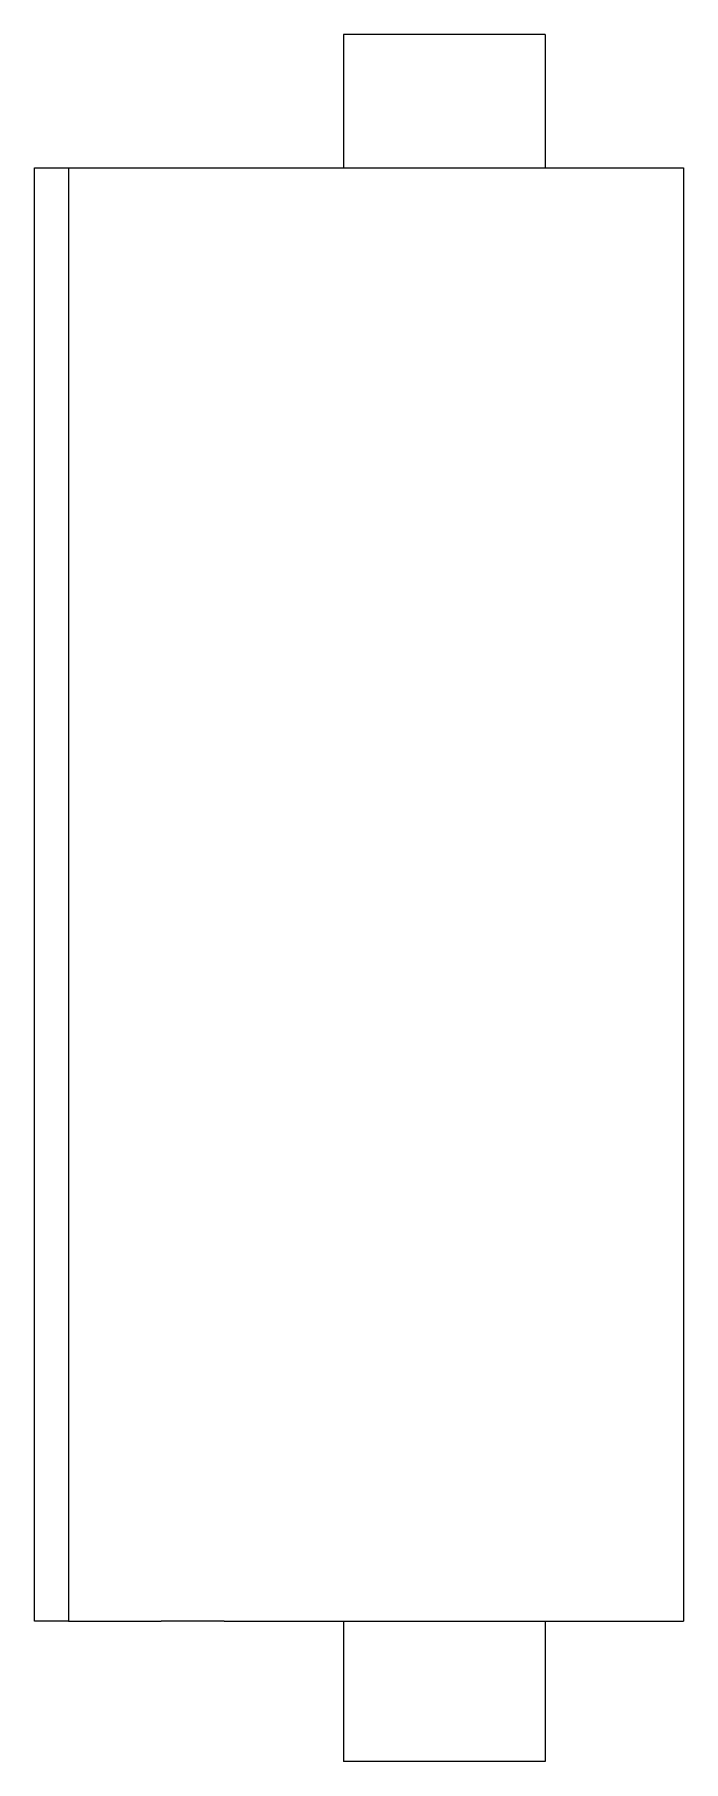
# Model space of a CAD drawing. Header units: metres. Extents: x -19 to 0, y 0 to 50.5.
import ezdxf

# ---------------------------------------------------------------- set-up
doc = ezdxf.new("R2010")
doc.units = ezdxf.units.M

msp = doc.modelspace()

# ---------------------------------------------------------------- linework, layer by layer
for points in [[(-9.95, 50.5), (-9.95, 50.422), (-9.95, 50.344), (-9.95, 50.266), (-9.95, 50.188), (-9.95, 50.11), (-9.95, 50.032), (-9.95, 49.954), (-9.95, 49.876), (-9.95, 49.798), (-9.95, 49.72), (-9.95, 49.642), (-9.95, 49.564), (-9.95, 49.486), (-9.95, 49.408), (-9.95, 49.33), (-9.95, 49.252), (-9.95, 49.174), (-9.95, 49.096), (-9.95, 49.018), (-9.95, 48.94), (-9.95, 48.862), (-9.95, 48.784), (-9.95, 48.706), (-9.95, 48.628), (-9.95, 48.55), (-9.95, 48.472), (-9.95, 48.394), (-9.95, 48.316), (-9.95, 48.238), (-9.95, 48.16), (-9.95, 48.082), (-9.95, 48.004), (-9.95, 47.926), (-9.95, 47.848), (-9.95, 47.77), (-9.95, 47.692), (-9.95, 47.614), (-9.95, 47.536), (-9.95, 47.458), (-9.95, 47.38), (-9.95, 47.302), (-9.95, 47.224), (-9.95, 47.146), (-9.95, 47.068), (-9.95, 46.99), (-9.95, 46.912), (-9.95, 46.834), (-9.95, 46.756), (-9.95, 46.678), (-9.95, 46.6)], [(-7, 50.5), (-7.092, 50.5), (-7.185, 50.5), (-7.277, 50.5), (-7.369, 50.5), (-7.461, 50.5), (-7.552, 50.5), (-7.643, 50.5), (-7.733, 50.5), (-7.822, 50.5), (-7.911, 50.5), (-7.999, 50.5), (-8.084, 50.5), (-8.17, 50.5), (-8.256, 50.5), (-8.338, 50.5), (-8.419, 50.5), (-8.5, 50.5), (-8.58, 50.5), (-8.656, 50.5), (-8.731, 50.5), (-8.807, 50.5), (-8.879, 50.5), (-8.948, 50.5), (-9.017, 50.5), (-9.086, 50.5), (-9.148, 50.5), (-9.209, 50.5), (-9.271, 50.5), (-9.329, 50.5), (-9.383, 50.5), (-9.437, 50.5), (-9.49, 50.5), (-9.536, 50.5), (-9.581, 50.5), (-9.626, 50.5), (-9.668, 50.5), (-9.703, 50.5), (-9.739, 50.5), (-9.774, 50.5), (-9.803, 50.5), (-9.828, 50.5), (-9.854, 50.5), (-9.878, 50.5), (-9.894, 50.5), (-9.909, 50.5), (-9.925, 50.5), (-9.934, 50.5), (-9.94, 50.5), (-9.945, 50.5), (-9.95, 50.5)], [(-4.05, 50.5), (-4.055, 50.5), (-4.06, 50.5), (-4.066, 50.5), (-4.075, 50.5), (-4.091, 50.5), (-4.106, 50.5), (-4.122, 50.5), (-4.146, 50.5), (-4.172, 50.5), (-4.197, 50.5), (-4.226, 50.5), (-4.261, 50.5), (-4.297, 50.5), (-4.332, 50.5), (-4.374, 50.5), (-4.419, 50.5), (-4.464, 50.5), (-4.51, 50.5), (-4.563, 50.5), (-4.617, 50.5), (-4.671, 50.5), (-4.729, 50.5), (-4.791, 50.5), (-4.852, 50.5), (-4.914, 50.5), (-4.983, 50.5), (-5.052, 50.5), (-5.121, 50.5), (-5.193, 50.5), (-5.269, 50.5), (-5.344, 50.5), (-5.42, 50.5), (-5.5, 50.5), (-5.581, 50.5), (-5.662, 50.5), (-5.744, 50.5), (-5.83, 50.5), (-5.916, 50.5), (-6.001, 50.5), (-6.089, 50.5), (-6.178, 50.5), (-6.267, 50.5), (-6.357, 50.5), (-6.448, 50.5), (-6.539, 50.5), (-6.631, 50.5), (-6.723, 50.5), (-6.815, 50.5), (-6.908, 50.5), (-7, 50.5)], [(-4.05, 50.5), (-4.05, 50.422), (-4.05, 50.344), (-4.05, 50.266), (-4.05, 50.188), (-4.05, 50.11), (-4.05, 50.032), (-4.05, 49.954), (-4.05, 49.876), (-4.05, 49.798), (-4.05, 49.72), (-4.05, 49.642), (-4.05, 49.564), (-4.05, 49.486), (-4.05, 49.408), (-4.05, 49.33), (-4.05, 49.252), (-4.05, 49.174), (-4.05, 49.096), (-4.05, 49.018), (-4.05, 48.94), (-4.05, 48.862), (-4.05, 48.784), (-4.05, 48.706), (-4.05, 48.628), (-4.05, 48.55), (-4.05, 48.472), (-4.05, 48.394), (-4.05, 48.316), (-4.05, 48.238), (-4.05, 48.16), (-4.05, 48.082), (-4.05, 48.004), (-4.05, 47.926), (-4.05, 47.848), (-4.05, 47.77), (-4.05, 47.692), (-4.05, 47.614), (-4.05, 47.536), (-4.05, 47.458), (-4.05, 47.38), (-4.05, 47.302), (-4.05, 47.224), (-4.05, 47.146), (-4.05, 47.068), (-4.05, 46.99), (-4.05, 46.912), (-4.05, 46.834), (-4.05, 46.756), (-4.05, 46.678), (-4.05, 46.6)], [(-19, 4.1), (-19, 4.95), (-19, 5.8), (-19, 6.65), (-19, 7.5), (-19, 8.35), (-19, 9.2), (-19, 10.05), (-19, 10.9), (-19, 11.75), (-19, 12.6), (-19, 13.45), (-19, 14.3), (-19, 15.15), (-19, 16), (-19, 16.85), (-19, 17.7), (-19, 18.55), (-19, 19.4), (-19, 20.25), (-19, 21.1), (-19, 21.95), (-19, 22.8), (-19, 23.65), (-19, 24.5), (-19, 25.35), (-19, 26.2), (-19, 27.05), (-19, 27.9), (-19, 28.75), (-19, 29.6), (-19, 30.45), (-19, 31.3), (-19, 32.15), (-19, 33), (-19, 33.85), (-19, 34.7), (-19, 35.55), (-19, 36.4), (-19, 37.25), (-19, 38.1), (-19, 38.95), (-19, 39.8), (-19, 40.65), (-19, 41.5), (-19, 42.35), (-19, 43.2), (-19, 44.05), (-19, 44.9), (-19, 45.75), (-19, 46.6)], [(-19, 46.6), (-18.98, 46.6), (-18.96, 46.6), (-18.94, 46.6), (-18.92, 46.6), (-18.9, 46.6), (-18.88, 46.6), (-18.86, 46.6), (-18.84, 46.6), (-18.82, 46.6), (-18.8, 46.6), (-18.78, 46.6), (-18.76, 46.6), (-18.74, 46.6), (-18.72, 46.6), (-18.7, 46.6), (-18.68, 46.6), (-18.66, 46.6), (-18.64, 46.6), (-18.62, 46.6), (-18.6, 46.6), (-18.58, 46.6), (-18.56, 46.6), (-18.54, 46.6), (-18.52, 46.6), (-18.5, 46.6), (-18.48, 46.6), (-18.46, 46.6), (-18.44, 46.6), (-18.42, 46.6), (-18.4, 46.6), (-18.38, 46.6), (-18.36, 46.6), (-18.34, 46.6), (-18.32, 46.6), (-18.3, 46.6), (-18.28, 46.6), (-18.26, 46.6), (-18.24, 46.6), (-18.22, 46.6), (-18.2, 46.6), (-18.18, 46.6), (-18.16, 46.6), (-18.14, 46.6), (-18.12, 46.6), (-18.1, 46.6), (-18.08, 46.6), (-18.06, 46.6), (-18.04, 46.6), (-18.02, 46.6), (-18, 46.6)], [(-18, 46.6), (-17.946, 46.6), (-17.892, 46.6), (-17.837, 46.6), (-17.783, 46.6), (-17.729, 46.6), (-17.675, 46.6), (-17.621, 46.6), (-17.567, 46.6), (-17.512, 46.6), (-17.458, 46.6), (-17.404, 46.6), (-17.35, 46.6), (-17.296, 46.6), (-17.242, 46.6), (-17.187, 46.6), (-17.133, 46.6), (-17.079, 46.6), (-17.025, 46.6), (-16.971, 46.6), (-16.917, 46.6), (-16.862, 46.6), (-16.808, 46.6), (-16.754, 46.6), (-16.7, 46.6), (-16.646, 46.6), (-16.592, 46.6), (-16.537, 46.6), (-16.483, 46.6), (-16.429, 46.6), (-16.375, 46.6), (-16.321, 46.6), (-16.267, 46.6), (-16.212, 46.6), (-16.158, 46.6), (-16.104, 46.6), (-16.05, 46.6), (-15.996, 46.6), (-15.942, 46.6), (-15.887, 46.6), (-15.833, 46.6), (-15.779, 46.6), (-15.725, 46.6), (-15.671, 46.6), (-15.617, 46.6), (-15.562, 46.6), (-15.508, 46.6), (-15.454, 46.6), (-15.4, 46.6), (-15.346, 46.6), (-15.292, 46.6)], [(-18, 46.6), (-18, 45.75), (-18, 44.9), (-18, 44.05), (-18, 43.2), (-18, 42.35), (-18, 41.5), (-18, 40.65), (-18, 39.8), (-18, 38.95), (-18, 38.1), (-18, 37.25), (-18, 36.4), (-18, 35.55), (-18, 34.7), (-18, 33.85), (-18, 33), (-18, 32.15), (-18, 31.3), (-18, 30.45), (-18, 29.6), (-18, 28.75), (-18, 27.9), (-18, 27.05), (-18, 26.2), (-18, 25.35), (-18, 24.5), (-18, 23.65), (-18, 22.8), (-18, 21.95), (-18, 21.1), (-18, 20.25), (-18, 19.4), (-18, 18.55), (-18, 17.7), (-18, 16.85), (-18, 16), (-18, 15.15), (-18, 14.3), (-18, 13.45), (-18, 12.6), (-18, 11.75), (-18, 10.9), (-18, 10.05), (-18, 9.2), (-18, 8.35), (-18, 7.5), (-18, 6.65), (-18, 5.8), (-18, 4.95), (-18, 4.1)], [(-15.292, 46.6), (-15.245, 46.6), (-15.198, 46.6), (-15.151, 46.6), (-15.105, 46.6), (-15.058, 46.6), (-15.012, 46.6), (-14.965, 46.6), (-14.919, 46.6), (-14.873, 46.6), (-14.828, 46.6), (-14.782, 46.6), (-14.737, 46.6), (-14.692, 46.6), (-14.647, 46.6), (-14.604, 46.6), (-14.56, 46.6), (-14.516, 46.6), (-14.473, 46.6), (-14.431, 46.6), (-14.389, 46.6), (-14.347, 46.6), (-14.306, 46.6), (-14.266, 46.6), (-14.226, 46.6), (-14.186, 46.6), (-14.148, 46.6), (-14.11, 46.6), (-14.072, 46.6), (-14.035, 46.6), (-14, 46.6), (-13.964, 46.6), (-13.929, 46.6), (-13.896, 46.6), (-13.863, 46.6), (-13.83, 46.6), (-13.798, 46.6), (-13.768, 46.6), (-13.738, 46.6), (-13.708, 46.6), (-13.681, 46.6), (-13.654, 46.6), (-13.627, 46.6), (-13.601, 46.6), (-13.577, 46.6), (-13.554, 46.6), (-13.53, 46.6), (-13.509, 46.6), (-13.489, 46.6), (-13.469, 46.6), (-13.449, 46.6)], [(-13.449, 46.6), (-13.266, 46.6), (-13.083, 46.6), (-12.9, 46.6), (-12.691, 46.6), (-12.446, 46.6), (-12.201, 46.6), (-11.956, 46.6), (-11.666, 46.6), (-11.368, 46.6), (-11.071, 46.6), (-10.761, 46.6), (-10.422, 46.6), (-10.083, 46.6), (-9.745, 46.6), (-9.385, 46.6), (-9.018, 46.6), (-8.651, 46.6), (-8.281, 46.6), (-7.9, 46.6), (-7.518, 46.6), (-7.137, 46.6), (-6.755, 46.6), (-6.374, 46.6), (-5.993, 46.6), (-5.611, 46.6), (-5.245, 46.6), (-4.878, 46.6), (-4.512, 46.6), (-4.158, 46.6), (-3.82, 46.6), (-3.483, 46.6), (-3.145, 46.6), (-2.844, 46.6), (-2.548, 46.6), (-2.252, 46.6), (-1.971, 46.6), (-1.729, 46.6), (-1.486, 46.6), (-1.243, 46.6), (-1.045, 46.6), (-0.865, 46.6), (-0.685, 46.6), (-0.514, 46.6), (-0.403, 46.6), (-0.292, 46.6), (-0.181, 46.6), (-0.112, 46.6), (-0.075, 46.6), (-0.037, 46.6), (0, 46.6)], [(0, 46.6), (0, 45.75), (0, 44.9), (0, 44.05), (0, 43.2), (0, 42.35), (0, 41.5), (0, 40.65), (0, 39.8), (0, 38.95), (0, 38.1), (0, 37.25), (0, 36.4), (0, 35.55), (0, 34.7), (0, 33.85), (0, 33), (0, 32.15), (0, 31.3), (0, 30.45), (0, 29.6), (0, 28.75), (0, 27.9), (0, 27.05), (0, 26.2), (0, 25.35), (0, 24.5), (0, 23.65), (0, 22.8), (0, 21.95), (0, 21.1), (0, 20.25), (0, 19.4), (0, 18.55), (0, 17.7), (0, 16.85), (0, 16), (0, 15.15), (0, 14.3), (0, 13.45), (0, 12.6), (0, 11.75), (0, 10.9), (0, 10.05), (0, 9.2), (0, 8.35), (0, 7.5), (0, 6.65), (0, 5.8), (0, 4.95), (0, 4.1)], [(-18, 4.1), (-18.02, 4.1), (-18.04, 4.1), (-18.06, 4.1), (-18.08, 4.1), (-18.1, 4.1), (-18.12, 4.1), (-18.14, 4.1), (-18.16, 4.1), (-18.18, 4.1), (-18.2, 4.1), (-18.22, 4.1), (-18.24, 4.1), (-18.26, 4.1), (-18.28, 4.1), (-18.3, 4.1), (-18.32, 4.1), (-18.34, 4.1), (-18.36, 4.1), (-18.38, 4.1), (-18.4, 4.1), (-18.42, 4.1), (-18.44, 4.1), (-18.46, 4.1), (-18.48, 4.1), (-18.5, 4.1), (-18.52, 4.1), (-18.54, 4.1), (-18.56, 4.1), (-18.58, 4.1), (-18.6, 4.1), (-18.62, 4.1), (-18.64, 4.1), (-18.66, 4.1), (-18.68, 4.1), (-18.7, 4.1), (-18.72, 4.1), (-18.74, 4.1), (-18.76, 4.1), (-18.78, 4.1), (-18.8, 4.1), (-18.82, 4.1), (-18.84, 4.1), (-18.86, 4.1), (-18.88, 4.1), (-18.9, 4.1), (-18.92, 4.1), (-18.94, 4.1), (-18.96, 4.1), (-18.98, 4.1), (-19, 4.1)], [(-18, 4.1), (-17.946, 4.1), (-17.892, 4.1), (-17.837, 4.1), (-17.783, 4.1), (-17.729, 4.1), (-17.675, 4.1), (-17.621, 4.1), (-17.567, 4.1), (-17.512, 4.1), (-17.458, 4.1), (-17.404, 4.1), (-17.35, 4.1), (-17.296, 4.1), (-17.242, 4.1), (-17.187, 4.1), (-17.133, 4.1), (-17.079, 4.1), (-17.025, 4.1), (-16.971, 4.1), (-16.917, 4.1), (-16.862, 4.1), (-16.808, 4.1), (-16.754, 4.1), (-16.7, 4.1), (-16.646, 4.1), (-16.592, 4.1), (-16.537, 4.1), (-16.483, 4.1), (-16.429, 4.1), (-16.375, 4.1), (-16.321, 4.1), (-16.267, 4.1), (-16.212, 4.1), (-16.158, 4.1), (-16.104, 4.1), (-16.05, 4.1), (-15.996, 4.1), (-15.942, 4.1), (-15.887, 4.1), (-15.833, 4.1), (-15.779, 4.1), (-15.725, 4.1), (-15.671, 4.1), (-15.617, 4.1), (-15.562, 4.1), (-15.508, 4.1), (-15.454, 4.1), (-15.4, 4.1), (-15.346, 4.1), (-15.292, 4.1)], [(-13.449, 4.1), (-13.469, 4.1), (-13.489, 4.1), (-13.509, 4.1), (-13.53, 4.1), (-13.554, 4.1), (-13.577, 4.1), (-13.601, 4.1), (-13.627, 4.1), (-13.654, 4.1), (-13.681, 4.1), (-13.708, 4.1), (-13.738, 4.1), (-13.768, 4.1), (-13.798, 4.1), (-13.83, 4.1), (-13.863, 4.1), (-13.896, 4.1), (-13.929, 4.1), (-13.964, 4.1), (-14, 4.1), (-14.035, 4.1), (-14.072, 4.1), (-14.11, 4.1), (-14.148, 4.1), (-14.186, 4.1), (-14.226, 4.1), (-14.266, 4.1), (-14.306, 4.1), (-14.347, 4.1), (-14.389, 4.1), (-14.431, 4.1), (-14.473, 4.1), (-14.516, 4.1), (-14.56, 4.1), (-14.604, 4.1), (-14.647, 4.1), (-14.692, 4.1), (-14.737, 4.1), (-14.782, 4.1), (-14.828, 4.1), (-14.873, 4.1), (-14.919, 4.1), (-14.965, 4.1), (-15.012, 4.1), (-15.058, 4.1), (-15.105, 4.1), (-15.151, 4.1), (-15.198, 4.1), (-15.245, 4.1), (-15.292, 4.1)], [(-13.449, 4.1), (-13.266, 4.1), (-13.083, 4.1), (-12.9, 4.1), (-12.691, 4.1), (-12.446, 4.1), (-12.201, 4.1), (-11.956, 4.1), (-11.666, 4.1), (-11.368, 4.1), (-11.071, 4.1), (-10.761, 4.1), (-10.422, 4.1), (-10.083, 4.1), (-9.745, 4.1), (-9.385, 4.1), (-9.018, 4.1), (-8.651, 4.1), (-8.281, 4.1), (-7.9, 4.1), (-7.518, 4.1), (-7.137, 4.1), (-6.755, 4.1), (-6.374, 4.1), (-5.993, 4.1), (-5.611, 4.1), (-5.245, 4.1), (-4.878, 4.1), (-4.512, 4.1), (-4.158, 4.1), (-3.82, 4.1), (-3.483, 4.1), (-3.145, 4.1), (-2.844, 4.1), (-2.548, 4.1), (-2.252, 4.1), (-1.971, 4.1), (-1.729, 4.1), (-1.486, 4.1), (-1.243, 4.1), (-1.045, 4.1), (-0.865, 4.1), (-0.685, 4.1), (-0.514, 4.1), (-0.403, 4.1), (-0.292, 4.1), (-0.181, 4.1), (-0.112, 4.1), (-0.075, 4.1), (-0.037, 4.1), (0, 4.1)], [(-9.95, 4.1), (-9.95, 4.018), (-9.95, 3.936), (-9.95, 3.854), (-9.95, 3.772), (-9.95, 3.69), (-9.95, 3.608), (-9.95, 3.526), (-9.95, 3.444), (-9.95, 3.362), (-9.95, 3.28), (-9.95, 3.198), (-9.95, 3.116), (-9.95, 3.034), (-9.95, 2.952), (-9.95, 2.87), (-9.95, 2.788), (-9.95, 2.706), (-9.95, 2.624), (-9.95, 2.542), (-9.95, 2.46), (-9.95, 2.378), (-9.95, 2.296), (-9.95, 2.214), (-9.95, 2.132), (-9.95, 2.05), (-9.95, 1.968), (-9.95, 1.886), (-9.95, 1.804), (-9.95, 1.722), (-9.95, 1.64), (-9.95, 1.558), (-9.95, 1.476), (-9.95, 1.394), (-9.95, 1.312), (-9.95, 1.23), (-9.95, 1.148), (-9.95, 1.066), (-9.95, 0.984), (-9.95, 0.902), (-9.95, 0.82), (-9.95, 0.738), (-9.95, 0.656), (-9.95, 0.574), (-9.95, 0.492), (-9.95, 0.41), (-9.95, 0.328), (-9.95, 0.246), (-9.95, 0.164), (-9.95, 0.082), (-9.95, 0)], [(-4.05, 4.1), (-4.05, 4.018), (-4.05, 3.936), (-4.05, 3.854), (-4.05, 3.772), (-4.05, 3.69), (-4.05, 3.608), (-4.05, 3.526), (-4.05, 3.444), (-4.05, 3.362), (-4.05, 3.28), (-4.05, 3.198), (-4.05, 3.116), (-4.05, 3.034), (-4.05, 2.952), (-4.05, 2.87), (-4.05, 2.788), (-4.05, 2.706), (-4.05, 2.624), (-4.05, 2.542), (-4.05, 2.46), (-4.05, 2.378), (-4.05, 2.296), (-4.05, 2.214), (-4.05, 2.132), (-4.05, 2.05), (-4.05, 1.968), (-4.05, 1.886), (-4.05, 1.804), (-4.05, 1.722), (-4.05, 1.64), (-4.05, 1.558), (-4.05, 1.476), (-4.05, 1.394), (-4.05, 1.312), (-4.05, 1.23), (-4.05, 1.148), (-4.05, 1.066), (-4.05, 0.984), (-4.05, 0.902), (-4.05, 0.82), (-4.05, 0.738), (-4.05, 0.656), (-4.05, 0.574), (-4.05, 0.492), (-4.05, 0.41), (-4.05, 0.328), (-4.05, 0.246), (-4.05, 0.164), (-4.05, 0.082), (-4.05, 0)], [(-7, 0), (-7.092, 0), (-7.185, 0), (-7.277, 0), (-7.369, 0), (-7.461, 0), (-7.552, 0), (-7.643, 0), (-7.733, 0), (-7.822, 0), (-7.911, 0), (-7.999, 0), (-8.084, 0), (-8.17, 0), (-8.256, 0), (-8.338, 0), (-8.419, 0), (-8.5, 0), (-8.58, 0), (-8.656, 0), (-8.731, 0), (-8.807, 0), (-8.879, 0), (-8.948, 0), (-9.017, 0), (-9.086, 0), (-9.148, 0), (-9.209, 0), (-9.271, 0), (-9.329, 0), (-9.383, 0), (-9.437, 0), (-9.49, 0), (-9.536, 0), (-9.581, 0), (-9.626, 0), (-9.668, 0), (-9.703, 0), (-9.739, 0), (-9.774, 0), (-9.803, 0), (-9.828, 0), (-9.854, 0), (-9.878, 0), (-9.894, 0), (-9.909, 0), (-9.925, 0), (-9.934, 0), (-9.94, 0), (-9.945, 0), (-9.95, 0)], [(-4.05, 0), (-4.055, 0), (-4.06, 0), (-4.066, 0), (-4.075, 0), (-4.091, 0), (-4.106, 0), (-4.122, 0), (-4.146, 0), (-4.172, 0), (-4.197, 0), (-4.226, 0), (-4.261, 0), (-4.297, 0), (-4.332, 0), (-4.374, 0), (-4.419, 0), (-4.464, 0), (-4.51, 0), (-4.563, 0), (-4.617, 0), (-4.671, 0), (-4.729, 0), (-4.791, 0), (-4.852, 0), (-4.914, 0), (-4.983, 0), (-5.052, 0), (-5.121, 0), (-5.193, 0), (-5.269, 0), (-5.344, 0), (-5.42, 0), (-5.5, 0), (-5.581, 0), (-5.662, 0), (-5.744, 0), (-5.83, 0), (-5.916, 0), (-6.001, 0), (-6.089, 0), (-6.178, 0), (-6.267, 0), (-6.357, 0), (-6.448, 0), (-6.539, 0), (-6.631, 0), (-6.723, 0), (-6.815, 0), (-6.908, 0), (-7, 0)]]:
    msp.add_lwpolyline(points)

doc.saveas('drawing.dxf')
